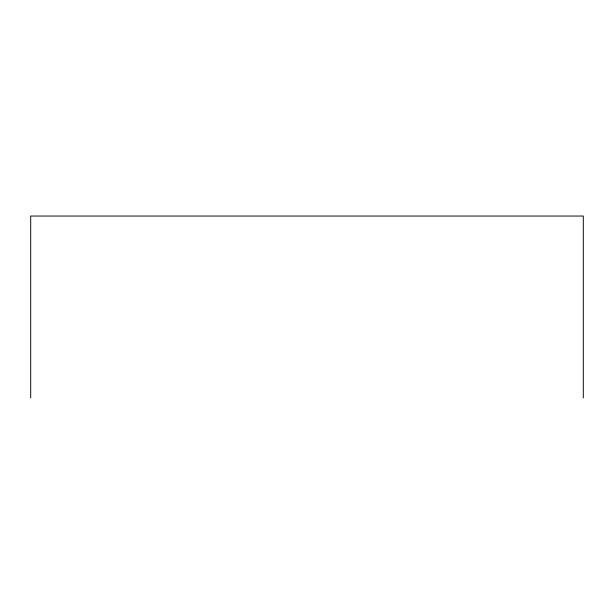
<?xml version="1.0" encoding="UTF-8"?>
<svg xmlns="http://www.w3.org/2000/svg" width="614" height="614" viewBox="0 0 614 614"><rect width="100%" height="100%" fill="white"/><g stroke="black" fill="none" stroke-linecap="round" stroke-linejoin="round"><path stroke-width="0.92" d="M583.3 397.956L583.3 216.044L30.7 216.044L30.7 397.956"/></g></svg>
